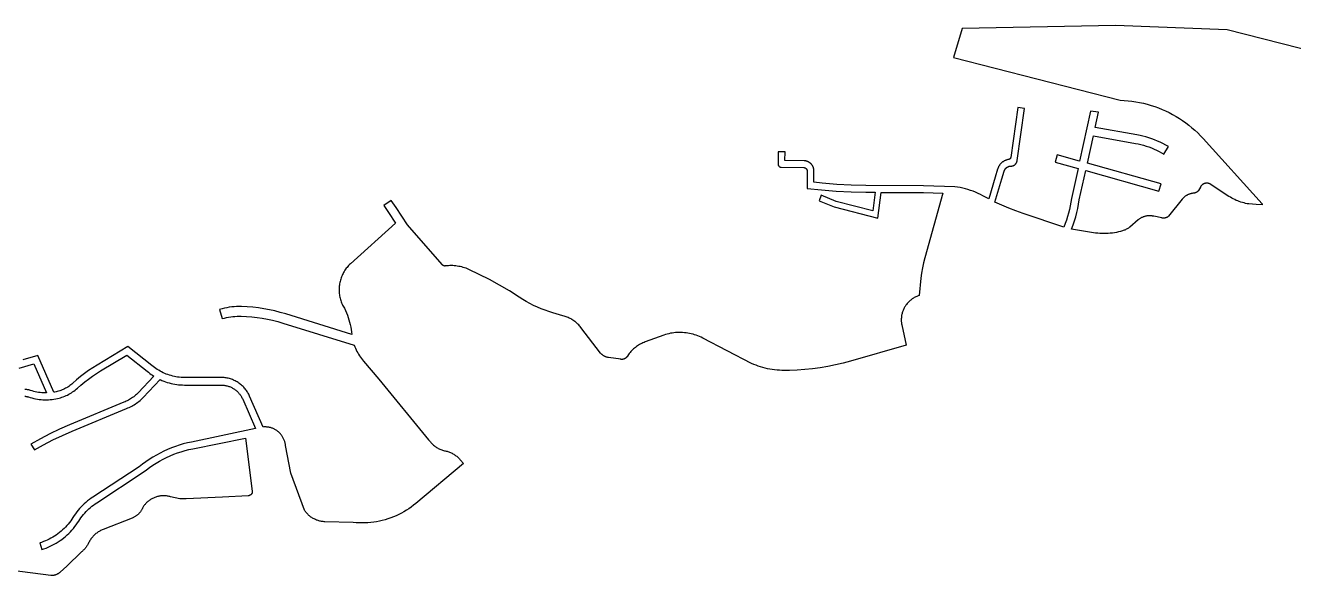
# Model space of a CAD drawing. Header units: millimetres. Extents: x 676447 to 689606, y 7455628 to 7463967.
# Drawn here: x 679232 to 679789, y 7456712 to 7456954 of the extents above; entities that cross this region are included whole.
import ezdxf

# ---------------------------------------------------------------- set-up
doc = ezdxf.new("R2010")
doc.units = ezdxf.units.MM
doc.header["$LTSCALE"] = 0.1
doc.header["$MEASUREMENT"] = 0
doc.layers.add('MUB_QUADRAS', color=7, linetype='Continuous')

msp = doc.modelspace()

# ---------------------------------------------------------------- linework, layer by layer
at = {"layer": 'MUB_QUADRAS', "linetype": 'Continuous'}
for points in [[(679832.15, 7456933.27), (679760.17, 7456951.65), (679711.13, 7456953.55), (679643.82, 7456952.21), (679640.04, 7456939.42), (679713.22, 7456920.66), (679714.94, 7456920.58), (679716.66, 7456920.44), (679718.37, 7456920.25), (679720.07, 7456920), (679721.76, 7456919.69), (679723.45, 7456919.33), (679725.12, 7456918.91), (679726.77, 7456918.43), (679728.41, 7456917.9), (679730.02, 7456917.31), (679731.62, 7456916.67), (679733.19, 7456915.97), (679734.74, 7456915.23), (679736.27, 7456914.43), (679737.77, 7456913.58), (679739.23, 7456912.68), (679740.67, 7456911.73), (679742.07, 7456910.73), (679743.44, 7456909.69), (679744.77, 7456908.6), (679746.07, 7456907.46), (679747.32, 7456906.29), (679748.54, 7456905.07), (679749.71, 7456903.81), (679775.54, 7456875.19), (679775.61, 7456874.77), (679773, 7456874.88), (679769.77, 7456875.13), (679769.05, 7456875.24), (679768.34, 7456875.38), (679767.63, 7456875.54), (679766.93, 7456875.72), (679766.23, 7456875.93), (679765.54, 7456876.16), (679764.86, 7456876.42), (679764.19, 7456876.7), (679763.53, 7456877), (679762.88, 7456877.33), (679762.24, 7456877.67), (679761.61, 7456878.04), (679761, 7456878.43), (679753.21, 7456883.58), (679753.13, 7456883.65), (679753.03, 7456883.71), (679752.94, 7456883.77), (679752.85, 7456883.83), (679752.75, 7456883.88), (679752.65, 7456883.93), (679752.55, 7456883.98), (679752.45, 7456884.02), (679752.34, 7456884.06), (679752.24, 7456884.09), (679752.13, 7456884.12), (679752.03, 7456884.15), (679751.92, 7456884.18), (679751.81, 7456884.2), (679751.7, 7456884.21), (679751.59, 7456884.23), (679751.48, 7456884.24), (679751.37, 7456884.24), (679751.26, 7456884.24), (679751.15, 7456884.24), (679751.04, 7456884.23), (679750.93, 7456884.22), (679750.82, 7456884.21), (679750.71, 7456884.19), (679750.6, 7456884.17), (679750.49, 7456884.15), (679750.39, 7456884.12), (679750.28, 7456884.09), (679750.18, 7456884.05), (679750.07, 7456884.01), (679749.97, 7456883.97), (679749.87, 7456883.92), (679749.77, 7456883.87), (679749.68, 7456883.82), (679749.58, 7456883.76), (679749.49, 7456883.7), (679749.4, 7456883.64), (679749.31, 7456883.57), (679749.22, 7456883.5), (679749.14, 7456883.43), (679749.06, 7456883.35), (679748.98, 7456883.28), (679748.9, 7456883.19), (679748.83, 7456883.11), (679748.76, 7456883.03), (679748.69, 7456882.94), (679748.63, 7456882.85), (679748.57, 7456882.76), (679748.51, 7456882.66), (679748.46, 7456882.56), (679747.64, 7456881.05), (679747.57, 7456880.97), (679747.5, 7456880.88), (679747.43, 7456880.8), (679747.35, 7456880.72), (679747.27, 7456880.64), (679747.18, 7456880.57), (679747.1, 7456880.5), (679747.01, 7456880.43), (679746.92, 7456880.36), (679746.83, 7456880.3), (679746.73, 7456880.24), (679746.63, 7456880.19), (679746.53, 7456880.14), (679746.43, 7456880.09), (679746.33, 7456880.04), (679746.23, 7456880), (679746.12, 7456879.96), (679746.02, 7456879.93), (679745.91, 7456879.9), (679745.8, 7456879.87), (679745.69, 7456879.85), (679745.58, 7456879.83), (679745.47, 7456879.81), (679745.36, 7456879.8), (679745.12, 7456879.78), (679744.89, 7456879.75), (679744.65, 7456879.71), (679744.42, 7456879.66), (679744.19, 7456879.6), (679743.96, 7456879.54), (679743.73, 7456879.47), (679743.51, 7456879.39), (679743.29, 7456879.3), (679743.07, 7456879.21), (679742.86, 7456879.11), (679742.64, 7456879), (679742.44, 7456878.88), (679742.23, 7456878.76), (679742.03, 7456878.63), (679741.84, 7456878.5), (679741.65, 7456878.35), (679741.46, 7456878.21), (679741.28, 7456878.05), (679741.11, 7456877.89), (679740.94, 7456877.72), (679740.77, 7456877.55), (679740.61, 7456877.37), (679740.46, 7456877.19), (679734.46, 7456869.71), (679734.37, 7456869.63), (679734.28, 7456869.56), (679734.19, 7456869.5), (679734.09, 7456869.43), (679733.99, 7456869.37), (679733.89, 7456869.31), (679733.79, 7456869.26), (679733.69, 7456869.2), (679733.58, 7456869.16), (679733.48, 7456869.11), (679733.37, 7456869.07), (679733.26, 7456869.04), (679733.15, 7456869), (679733.03, 7456868.97), (679732.92, 7456868.95), (679732.81, 7456868.93), (679732.69, 7456868.91), (679732.58, 7456868.9), (679732.46, 7456868.89), (679732.35, 7456868.88), (679732.23, 7456868.88), (679732.12, 7456868.88), (679732, 7456868.89), (679731.89, 7456868.9), (679731.77, 7456868.91), (679731.66, 7456868.93), (679731.55, 7456868.95), (679727.99, 7456869.68), (679727.74, 7456869.75), (679727.48, 7456869.8), (679727.22, 7456869.84), (679726.96, 7456869.88), (679726.7, 7456869.91), (679726.44, 7456869.92), (679726.18, 7456869.93), (679725.92, 7456869.93), (679725.66, 7456869.92), (679725.39, 7456869.9), (679725.13, 7456869.88), (679724.87, 7456869.84), (679724.62, 7456869.79), (679724.36, 7456869.74), (679724.11, 7456869.67), (679723.85, 7456869.6), (679723.61, 7456869.52), (679723.36, 7456869.43), (679723.12, 7456869.33), (679722.88, 7456869.23), (679722.64, 7456869.11), (679722.41, 7456868.99), (679722.18, 7456868.86), (679721.96, 7456868.72), (679721.75, 7456868.57), (679721.53, 7456868.42), (679721.33, 7456868.26), (679721.13, 7456868.09), (679717.45, 7456864.9), (679717.16, 7456864.7), (679716.86, 7456864.5), (679716.55, 7456864.31), (679716.24, 7456864.14), (679715.92, 7456863.97), (679715.6, 7456863.82), (679715.27, 7456863.67), (679714.94, 7456863.54), (679714.6, 7456863.42), (679714.26, 7456863.31), (679713.38, 7456863.06), (679712.49, 7456862.83), (679711.59, 7456862.64), (679710.69, 7456862.47), (679709.78, 7456862.34), (679708.87, 7456862.23), (679707.95, 7456862.16), (679707.04, 7456862.11), (679706.12, 7456862.1), (679705.2, 7456862.12), (679704.28, 7456862.16), (679703.37, 7456862.24), (679702.45, 7456862.35), (679701.55, 7456862.48), (679691.91, 7456864.1), (679692.58, 7456865.88), (679693.18, 7456867.67), (679693.72, 7456869.48), (679694.2, 7456871.31), (679694.61, 7456873.16), (679694.97, 7456875.01), (679695.25, 7456876.88), (679698.08, 7456889.74), (679730.27, 7456880.76), (679731.17, 7456883.99), (679698.8, 7456893.02), (679701.43, 7456904.97), (679719.94, 7456901.68), (679721.14, 7456901.45), (679722.33, 7456901.18), (679723.5, 7456900.87), (679724.67, 7456900.52), (679725.82, 7456900.13), (679726.96, 7456899.71), (679728.09, 7456899.24), (679729.2, 7456898.75), (679730.3, 7456898.21), (679731.37, 7456897.64), (679732.43, 7456897.04), (679734.38, 7456900.33), (679733.22, 7456900.99), (679732.03, 7456901.62), (679730.83, 7456902.21), (679729.6, 7456902.76), (679728.36, 7456903.27), (679727.1, 7456903.74), (679725.83, 7456904.17), (679724.54, 7456904.55), (679723.24, 7456904.89), (679721.93, 7456905.19), (679720.61, 7456905.45), (679702.25, 7456908.72), (679703.72, 7456915.4), (679700.25, 7456915.94), (679695.42, 7456893.96), (679685.49, 7456896.73), (679684.67, 7456893.47), (679694.7, 7456890.68), (679691.81, 7456877.49), (679691.56, 7456875.89), (679691.27, 7456874.29), (679690.93, 7456872.71), (679690.54, 7456871.13), (679690.1, 7456869.57), (679689.61, 7456868.02), (679689.08, 7456866.49), (679688.49, 7456864.98), (679670.63, 7456870.94), (679667.46, 7456872.05), (679664.34, 7456873.26), (679661.25, 7456874.57), (679658.2, 7456875.97), (679661.24, 7456886.08), (679662.24, 7456889.51), (679662.28, 7456889.61), (679662.31, 7456889.71), (679662.35, 7456889.81), (679662.39, 7456889.91), (679662.44, 7456890.01), (679662.49, 7456890.11), (679662.54, 7456890.2), (679662.6, 7456890.29), (679662.66, 7456890.38), (679662.72, 7456890.47), (679662.79, 7456890.56), (679662.85, 7456890.64), (679662.93, 7456890.72), (679663, 7456890.8), (679663.08, 7456890.88), (679663.16, 7456890.95), (679663.24, 7456891.02), (679663.32, 7456891.09), (679663.41, 7456891.16), (679663.5, 7456891.22), (679663.59, 7456891.28), (679663.68, 7456891.33), (679663.78, 7456891.38), (679663.87, 7456891.43), (679663.97, 7456891.48), (679664.07, 7456891.52), (679664.17, 7456891.56), (679664.27, 7456891.6), (679664.38, 7456891.63), (679664.48, 7456891.65), (679664.59, 7456891.68), (679664.69, 7456891.7), (679664.8, 7456891.72), (679664.91, 7456891.73), (679665.02, 7456891.74), (679665.12, 7456891.74), (679665.23, 7456891.75), (679665.33, 7456891.75), (679665.42, 7456891.75), (679665.52, 7456891.76), (679665.61, 7456891.77), (679665.7, 7456891.79), (679665.79, 7456891.8), (679665.89, 7456891.83), (679665.98, 7456891.85), (679666.07, 7456891.88), (679666.16, 7456891.91), (679666.25, 7456891.94), (679666.33, 7456891.98), (679666.42, 7456892.02), (679666.5, 7456892.06), (679666.59, 7456892.1), (679666.67, 7456892.15), (679666.75, 7456892.2), (679666.83, 7456892.26), (679666.9, 7456892.31), (679666.98, 7456892.37), (679667.05, 7456892.43), (679667.12, 7456892.49), (679667.19, 7456892.56), (679667.25, 7456892.63), (679667.31, 7456892.7), (679667.37, 7456892.77), (679667.43, 7456892.85), (679667.49, 7456892.92), (679667.54, 7456893), (679667.59, 7456893.08), (679667.64, 7456893.16), (679667.68, 7456893.25), (679667.72, 7456893.33), (679667.76, 7456893.42), (679667.8, 7456893.5), (679667.83, 7456893.59), (679667.86, 7456893.68), (679667.89, 7456893.77), (679667.91, 7456893.86), (679667.93, 7456893.96), (679667.95, 7456894.05), (679667.96, 7456894.14), (679667.97, 7456894.24), (679671.19, 7456917.07), (679668.22, 7456917.49), (679665.12, 7456895.51), (679665.12, 7456895.47), (679665.11, 7456895.44), (679665.1, 7456895.41), (679665.09, 7456895.37), (679665.08, 7456895.34), (679665.07, 7456895.31), (679665.06, 7456895.27), (679665.05, 7456895.24), (679665.03, 7456895.21), (679665.01, 7456895.18), (679665, 7456895.15), (679664.98, 7456895.12), (679664.96, 7456895.09), (679664.94, 7456895.06), (679664.92, 7456895.04), (679664.9, 7456895.01), (679664.88, 7456894.98), (679664.85, 7456894.96), (679664.83, 7456894.93), (679664.8, 7456894.91), (679664.78, 7456894.89), (679664.75, 7456894.86), (679664.72, 7456894.84), (679664.69, 7456894.82), (679664.67, 7456894.8), (679664.64, 7456894.79), (679664.61, 7456894.77), (679664.58, 7456894.75), (679664.54, 7456894.74), (679664.51, 7456894.72), (679664.48, 7456894.71), (679664.45, 7456894.7), (679664.41, 7456894.69), (679664.38, 7456894.68), (679664.35, 7456894.67), (679664.31, 7456894.66), (679664.28, 7456894.66), (679664.24, 7456894.65), (679663.86, 7456894.59), (679663.65, 7456894.54), (679663.45, 7456894.48), (679663.25, 7456894.42), (679663.06, 7456894.35), (679662.86, 7456894.27), (679662.67, 7456894.18), (679662.48, 7456894.09), (679662.3, 7456894), (679662.12, 7456893.89), (679661.94, 7456893.78), (679661.77, 7456893.67), (679661.6, 7456893.55), (679661.43, 7456893.42), (679661.27, 7456893.29), (679661.11, 7456893.15), (679660.96, 7456893), (679660.81, 7456892.86), (679660.67, 7456892.7), (679660.53, 7456892.54), (679660.4, 7456892.38), (679660.28, 7456892.21), (679660.16, 7456892.04), (679660.04, 7456891.87), (679659.94, 7456891.69), (679659.84, 7456891.51), (679659.74, 7456891.32), (679659.65, 7456891.13), (679659.57, 7456890.94), (679659.49, 7456890.74), (679659.43, 7456890.55), (679659.36, 7456890.35), (679658.37, 7456886.93), (679655.47, 7456877.32), (679652.9, 7456878.69), (679651.86, 7456879.24), (679650.79, 7456879.76), (679649.71, 7456880.24), (679648.61, 7456880.68), (679647.5, 7456881.08), (679646.37, 7456881.45), (679645.24, 7456881.78), (679644.09, 7456882.06), (679642.93, 7456882.31), (679641.77, 7456882.52), (679640.59, 7456882.69), (679626.89, 7456883.12), (679601.53, 7456883.24), (679595.12, 7456883.37), (679588.72, 7456883.71), (679582.33, 7456884.25), (679578.7, 7456884.64), (679578.7, 7456886.83), (679578.7, 7456889.64), (679578.7, 7456889.79), (679578.69, 7456889.94), (679578.68, 7456890.1), (679578.66, 7456890.25), (679578.64, 7456890.4), (679578.61, 7456890.55), (679578.57, 7456890.7), (679578.53, 7456890.84), (679578.49, 7456890.99), (679578.44, 7456891.14), (679578.39, 7456891.28), (679578.33, 7456891.42), (679578.26, 7456891.56), (679578.19, 7456891.7), (679578.12, 7456891.83), (679578.04, 7456891.96), (679577.96, 7456892.09), (679577.87, 7456892.22), (679577.78, 7456892.34), (679577.69, 7456892.46), (679577.59, 7456892.57), (679577.49, 7456892.69), (679577.38, 7456892.8), (679577.27, 7456892.9), (679577.15, 7456893), (679577.04, 7456893.1), (679576.92, 7456893.19), (679576.79, 7456893.28), (679576.66, 7456893.37), (679576.53, 7456893.45), (679576.4, 7456893.52), (679576.27, 7456893.6), (679576.13, 7456893.66), (679575.99, 7456893.72), (679575.85, 7456893.78), (679575.7, 7456893.83), (679575.56, 7456893.88), (679575.41, 7456893.92), (679575.26, 7456893.96), (679575.11, 7456893.99), (679574.96, 7456894.02), (679574.81, 7456894.04), (679574.66, 7456894.05), (679574.51, 7456894.06), (679574.35, 7456894.07), (679565.96, 7456894.22), (679566, 7456897.94), (679563, 7456897.95), (679562.94, 7456892.81), (679562.94, 7456892.76), (679562.94, 7456892.71), (679562.94, 7456892.66), (679562.94, 7456892.61), (679562.94, 7456892.56), (679562.94, 7456892.52), (679562.95, 7456892.47), (679562.96, 7456892.42), (679562.97, 7456892.37), (679562.98, 7456892.33), (679562.99, 7456892.28), (679563, 7456892.23), (679563.02, 7456892.19), (679563.04, 7456892.14), (679563.05, 7456892.1), (679563.07, 7456892.05), (679563.1, 7456892.01), (679563.12, 7456891.97), (679563.14, 7456891.92), (679563.17, 7456891.88), (679563.2, 7456891.84), (679563.23, 7456891.8), (679563.26, 7456891.77), (679563.29, 7456891.73), (679563.32, 7456891.69), (679563.35, 7456891.66), (679563.39, 7456891.63), (679563.43, 7456891.59), (679563.46, 7456891.56), (679563.5, 7456891.53), (679563.54, 7456891.51), (679563.58, 7456891.48), (679563.62, 7456891.45), (679563.66, 7456891.43), (679563.71, 7456891.41), (679563.75, 7456891.39), (679563.8, 7456891.37), (679563.84, 7456891.35), (679563.89, 7456891.33), (679563.93, 7456891.32), (679563.98, 7456891.3), (679564.03, 7456891.29), (679564.07, 7456891.28), (679564.12, 7456891.27), (679564.17, 7456891.27), (679564.22, 7456891.26), (679564.26, 7456891.26), (679564.31, 7456891.26), (679574.3, 7456891.08), (679574.35, 7456891.07), (679574.4, 7456891.07), (679574.45, 7456891.07), (679574.49, 7456891.06), (679574.54, 7456891.05), (679574.59, 7456891.04), (679574.64, 7456891.03), (679574.69, 7456891.01), (679574.73, 7456891), (679574.78, 7456890.98), (679574.83, 7456890.96), (679574.87, 7456890.94), (679574.92, 7456890.92), (679574.96, 7456890.9), (679575, 7456890.87), (679575.05, 7456890.85), (679575.09, 7456890.82), (679575.13, 7456890.79), (679575.17, 7456890.76), (679575.21, 7456890.73), (679575.24, 7456890.7), (679575.28, 7456890.66), (679575.31, 7456890.63), (679575.35, 7456890.59), (679575.38, 7456890.55), (679575.41, 7456890.51), (679575.44, 7456890.47), (679575.47, 7456890.43), (679575.49, 7456890.39), (679575.52, 7456890.35), (679575.54, 7456890.31), (679575.57, 7456890.26), (679575.59, 7456890.22), (679575.61, 7456890.17), (679575.62, 7456890.12), (679575.64, 7456890.08), (679575.65, 7456890.03), (679575.67, 7456889.98), (679575.68, 7456889.93), (679575.69, 7456889.88), (679575.69, 7456889.84), (679575.7, 7456889.79), (679575.7, 7456889.74), (679575.71, 7456889.69), (679575.71, 7456889.64), (679575.71, 7456886.83), (679575.71, 7456881.94), (679582.02, 7456881.27), (679588.51, 7456880.72), (679595, 7456880.38), (679601.51, 7456880.25), (679605.64, 7456880.23), (679604.64, 7456872.1), (679588.43, 7456876.22), (679581.82, 7456878.98), (679581, 7456876.54), (679587.61, 7456873.78), (679606.83, 7456868.89), (679608.22, 7456880.21), (679626.83, 7456880.12), (679635.28, 7456879.86), (679627.43, 7456851.38), (679626.87, 7456849.19), (679626.38, 7456846.99), (679625.96, 7456844.77), (679625.62, 7456842.54), (679624.9, 7456834.85), (679624.54, 7456834.73), (679624.18, 7456834.6), (679623.83, 7456834.46), (679623.48, 7456834.31), (679623.14, 7456834.14), (679622.8, 7456833.97), (679622.47, 7456833.78), (679622.15, 7456833.58), (679621.83, 7456833.37), (679621.52, 7456833.15), (679621.22, 7456832.92), (679620.93, 7456832.67), (679620.64, 7456832.42), (679620.37, 7456832.16), (679620.1, 7456831.89), (679619.84, 7456831.61), (679619.6, 7456831.32), (679619.36, 7456831.02), (679619.13, 7456830.72), (679618.92, 7456830.4), (679618.71, 7456830.08), (679618.52, 7456829.76), (679618.33, 7456829.42), (679618.16, 7456829.08), (679618, 7456828.74), (679617.86, 7456828.39), (679617.72, 7456828.03), (679617.6, 7456827.67), (679617.49, 7456827.31), (679617.39, 7456826.94), (679617.31, 7456826.57), (679617.23, 7456826.2), (679617.17, 7456825.82), (679617.13, 7456825.44), (679617.1, 7456825.06), (679617.08, 7456824.68), (679617.07, 7456824.3), (679617.07, 7456823.92), (679617.09, 7456823.54), (679617.13, 7456823.16), (679617.17, 7456822.79), (679617.23, 7456822.41), (679617.3, 7456822.04), (679619.16, 7456813.16), (679594.75, 7456806.07), (679591.48, 7456805.18), (679588.17, 7456804.4), (679584.85, 7456803.72), (679581.5, 7456803.16), (679578.14, 7456802.71), (679574.76, 7456802.36), (679571.37, 7456802.13), (679567.98, 7456802.02), (679564.59, 7456802.01), (679563.53, 7456802.04), (679562.48, 7456802.11), (679561.43, 7456802.21), (679560.38, 7456802.35), (679559.34, 7456802.52), (679558.3, 7456802.72), (679557.28, 7456802.96), (679556.26, 7456803.23), (679555.24, 7456803.53), (679554.24, 7456803.87), (679553.26, 7456804.24), (679552.28, 7456804.64), (679551.32, 7456805.07), (679529.86, 7456816.2), (679529.17, 7456816.55), (679528.47, 7456816.86), (679527.76, 7456817.16), (679527.04, 7456817.42), (679526.31, 7456817.67), (679525.58, 7456817.88), (679524.83, 7456818.08), (679524.08, 7456818.24), (679523.33, 7456818.38), (679522.56, 7456818.49), (679521.8, 7456818.58), (679521.03, 7456818.63), (679520.27, 7456818.67), (679519.5, 7456818.67), (679518.73, 7456818.65), (679517.96, 7456818.6), (679517.2, 7456818.52), (679516.44, 7456818.42), (679515.68, 7456818.29), (679514.93, 7456818.13), (679514.18, 7456817.95), (679513.44, 7456817.74), (679512.71, 7456817.51), (679504.62, 7456814.53), (679504.11, 7456814.33), (679503.61, 7456814.12), (679503.11, 7456813.88), (679502.62, 7456813.63), (679502.14, 7456813.37), (679501.67, 7456813.09), (679501.21, 7456812.79), (679500.76, 7456812.47), (679500.32, 7456812.14), (679499.89, 7456811.8), (679499.47, 7456811.44), (679499.07, 7456811.07), (679498.68, 7456810.68), (679498.3, 7456810.28), (679497.93, 7456809.87), (679497.58, 7456809.45), (679497.25, 7456809.01), (679496.8, 7456808.28), (679496.74, 7456808.19), (679496.69, 7456808.11), (679496.62, 7456808.02), (679496.56, 7456807.94), (679496.49, 7456807.87), (679496.42, 7456807.79), (679496.35, 7456807.72), (679496.28, 7456807.64), (679496.2, 7456807.58), (679496.12, 7456807.51), (679496.04, 7456807.45), (679495.96, 7456807.39), (679495.87, 7456807.33), (679495.79, 7456807.28), (679495.7, 7456807.22), (679495.61, 7456807.18), (679495.51, 7456807.13), (679495.42, 7456807.09), (679495.33, 7456807.05), (679495.23, 7456807.01), (679495.13, 7456806.98), (679495.03, 7456806.95), (679494.93, 7456806.93), (679494.83, 7456806.91), (679494.73, 7456806.89), (679494.63, 7456806.87), (679494.53, 7456806.86), (679494.43, 7456806.85), (679494.32, 7456806.85), (679494.22, 7456806.85), (679494.12, 7456806.85), (679494.02, 7456806.86), (679493.91, 7456806.87), (679493.81, 7456806.88), (679488.49, 7456807.65), (679488.3, 7456807.68), (679488.1, 7456807.72), (679487.91, 7456807.77), (679487.73, 7456807.82), (679487.54, 7456807.88), (679487.35, 7456807.94), (679487.17, 7456808.01), (679486.99, 7456808.09), (679486.81, 7456808.17), (679486.64, 7456808.26), (679486.47, 7456808.35), (679486.3, 7456808.46), (679486.13, 7456808.56), (679485.97, 7456808.67), (679485.82, 7456808.79), (679485.67, 7456808.92), (679485.52, 7456809.04), (679485.37, 7456809.18), (679485.23, 7456809.32), (679485.1, 7456809.46), (679484.97, 7456809.61), (679476.32, 7456820.9), (679476.02, 7456821.27), (679475.71, 7456821.63), (679475.39, 7456821.98), (679475.06, 7456822.32), (679474.71, 7456822.65), (679474.36, 7456822.97), (679473.99, 7456823.27), (679473.61, 7456823.56), (679473.23, 7456823.84), (679472.83, 7456824.11), (679472.42, 7456824.36), (679472.01, 7456824.59), (679471.59, 7456824.82), (679471.16, 7456825.02), (679470.72, 7456825.22), (679470.28, 7456825.4), (679469.83, 7456825.56), (679469.38, 7456825.7), (679468.92, 7456825.83), (679468.46, 7456825.95), (679464.06, 7456827.27), (679462.32, 7456827.82), (679460.6, 7456828.43), (679458.9, 7456829.09), (679457.22, 7456829.81), (679455.57, 7456830.58), (679453.94, 7456831.41), (679452.34, 7456832.28), (679450.77, 7456833.21), (679449.23, 7456834.19), (679444.96, 7456836.9), (679440.61, 7456839.48), (679436.17, 7456841.91), (679431.66, 7456844.2), (679427.08, 7456846.35), (679426.48, 7456846.61), (679425.87, 7456846.85), (679425.24, 7456847.06), (679424.62, 7456847.26), (679423.98, 7456847.43), (679423.34, 7456847.58), (679422.7, 7456847.71), (679422.05, 7456847.82), (679421.4, 7456847.91), (679420.74, 7456847.97), (679420.08, 7456848.01), (679419.43, 7456848.03), (679418.77, 7456848.02), (679418.11, 7456848), (679417.46, 7456847.95), (679416.8, 7456847.87), (679416.75, 7456847.87), (679416.7, 7456847.86), (679416.64, 7456847.86), (679416.59, 7456847.86), (679416.53, 7456847.86), (679416.48, 7456847.86), (679416.43, 7456847.87), (679416.38, 7456847.88), (679416.32, 7456847.88), (679416.27, 7456847.9), (679416.22, 7456847.91), (679416.17, 7456847.92), (679416.12, 7456847.94), (679416.06, 7456847.95), (679416.02, 7456847.97), (679415.97, 7456848), (679415.92, 7456848.02), (679415.87, 7456848.04), (679415.82, 7456848.07), (679415.78, 7456848.1), (679415.73, 7456848.12), (679415.69, 7456848.15), (679415.65, 7456848.19), (679415.6, 7456848.22), (679415.56, 7456848.26), (679415.52, 7456848.29), (679415.49, 7456848.33), (679415.45, 7456848.37), (679415.41, 7456848.41), (679415.38, 7456848.45), (679400.2, 7456865.94), (679395.14, 7456873.51), (679393.02, 7456876.64), (679389.72, 7456874.41), (679391.83, 7456871.29), (679394.93, 7456866.65), (679375.06, 7456848.83), (679374.68, 7456848.46), (679374.31, 7456848.07), (679373.95, 7456847.68), (679373.61, 7456847.27), (679373.28, 7456846.85), (679372.97, 7456846.41), (679372.67, 7456845.97), (679372.39, 7456845.52), (679372.12, 7456845.06), (679371.86, 7456844.59), (679371.63, 7456844.11), (679371.41, 7456843.62), (679371.21, 7456843.13), (679371.02, 7456842.63), (679370.85, 7456842.12), (679370.7, 7456841.61), (679370.57, 7456841.09), (679370.45, 7456840.57), (679370.35, 7456840.04), (679370.27, 7456839.51), (679370.21, 7456838.98), (679370.17, 7456838.45), (679370.14, 7456837.92), (679370.13, 7456837.38), (679370.14, 7456836.85), (679370.17, 7456836.32), (679370.22, 7456835.79), (679370.29, 7456835.25), (679370.37, 7456834.73), (679370.47, 7456834.2), (679370.59, 7456833.68), (679370.73, 7456833.17), (679370.88, 7456832.65), (679371.06, 7456832.15), (679371.24, 7456831.65), (679371.45, 7456831.16), (679371.67, 7456830.67), (679371.91, 7456830.19), (679372.17, 7456829.73), (679372.44, 7456829.27), (679372.91, 7456828.28), (679373.34, 7456827.29), (679373.75, 7456826.27), (679374.12, 7456825.25), (679374.45, 7456824.22), (679374.76, 7456823.17), (679375.03, 7456822.12), (679375.26, 7456821.05), (679375.46, 7456819.98), (679375.63, 7456818.91), (679375.76, 7456817.83), (679346.66, 7456826.83), (679344.3, 7456827.51), (679341.91, 7456828.12), (679339.51, 7456828.65), (679337.09, 7456829.09), (679334.65, 7456829.45), (679332.21, 7456829.73), (679329.75, 7456829.92), (679327.29, 7456830.03), (679326.21, 7456830.04), (679325.13, 7456830.02), (679324.04, 7456829.96), (679322.97, 7456829.86), (679321.89, 7456829.72), (679320.82, 7456829.55), (679319.76, 7456829.34), (679318.71, 7456829.09), (679317.66, 7456828.81), (679318.83, 7456824.76), (679319.74, 7456825), (679320.65, 7456825.22), (679321.57, 7456825.4), (679322.5, 7456825.55), (679323.43, 7456825.67), (679324.36, 7456825.75), (679325.3, 7456825.81), (679326.24, 7456825.83), (679327.17, 7456825.82), (679329.49, 7456825.71), (679331.8, 7456825.53), (679334.1, 7456825.27), (679336.4, 7456824.93), (679338.68, 7456824.51), (679340.94, 7456824.02), (679343.19, 7456823.45), (679345.42, 7456822.8), (679376.81, 7456813.09), (679377.07, 7456812.39), (679377.35, 7456811.71), (679377.65, 7456811.04), (679377.98, 7456810.37), (679378.32, 7456809.72), (679378.69, 7456809.08), (679379.09, 7456808.46), (679379.5, 7456807.85), (679379.94, 7456807.25), (679380.4, 7456806.67), (679380.87, 7456806.11), (679387.59, 7456798.18), (679409.46, 7456771.57), (679409.7, 7456771.23), (679409.95, 7456770.91), (679410.21, 7456770.59), (679410.48, 7456770.28), (679410.76, 7456769.98), (679411.05, 7456769.69), (679411.35, 7456769.41), (679411.66, 7456769.14), (679411.98, 7456768.89), (679412.3, 7456768.64), (679412.64, 7456768.41), (679412.98, 7456768.18), (679413.34, 7456767.97), (679413.7, 7456767.77), (679414.06, 7456767.59), (679414.43, 7456767.42), (679414.81, 7456767.26), (679415.19, 7456767.11), (679415.58, 7456766.98), (679415.97, 7456766.86), (679416.37, 7456766.75), (679416.77, 7456766.66), (679417.16, 7456766.57), (679417.55, 7456766.47), (679417.93, 7456766.35), (679418.31, 7456766.22), (679418.68, 7456766.08), (679419.05, 7456765.93), (679419.42, 7456765.76), (679419.78, 7456765.59), (679420.13, 7456765.4), (679420.47, 7456765.19), (679420.81, 7456764.98), (679421.14, 7456764.76), (679421.47, 7456764.52), (679421.78, 7456764.27), (679422.09, 7456764.02), (679422.39, 7456763.75), (679422.68, 7456763.48), (679422.96, 7456763.19), (679423.23, 7456762.89), (679423.49, 7456762.59), (679424.74, 7456761.06), (679403.85, 7456743.58), (679402.85, 7456742.78), (679401.83, 7456742.01), (679400.77, 7456741.27), (679399.7, 7456740.57), (679398.6, 7456739.91), (679397.47, 7456739.29), (679396.33, 7456738.71), (679395.16, 7456738.17), (679393.98, 7456737.67), (679392.78, 7456737.21), (679391.57, 7456736.8), (679390.34, 7456736.42), (679389.1, 7456736.09), (679387.85, 7456735.8), (679386.59, 7456735.56), (679385.32, 7456735.36), (679384.05, 7456735.21), (679382.77, 7456735.1), (679381.49, 7456735.03), (679380.2, 7456735.01), (679378.92, 7456735.03), (679377.64, 7456735.1), (679376.36, 7456735.21), (679363.91, 7456735.54), (679363.52, 7456735.56), (679363.14, 7456735.59), (679362.76, 7456735.63), (679362.38, 7456735.69), (679362, 7456735.76), (679361.62, 7456735.84), (679361.25, 7456735.94), (679360.88, 7456736.05), (679360.51, 7456736.17), (679360.15, 7456736.3), (679359.79, 7456736.45), (679359.44, 7456736.61), (679359.1, 7456736.78), (679358.76, 7456736.97), (679358.43, 7456737.16), (679358.1, 7456737.37), (679357.78, 7456737.59), (679357.47, 7456737.82), (679357.17, 7456738.06), (679356.88, 7456738.31), (679356.6, 7456738.57), (679356.32, 7456738.84), (679356.05, 7456739.12), (679355.8, 7456739.4), (679355.55, 7456739.7), (679355.32, 7456740.01), (679355.09, 7456740.32), (679354.88, 7456740.64), (679348.89, 7456756.81), (679346.61, 7456768.97), (679346.55, 7456769.27), (679346.51, 7456769.59), (679346.45, 7456769.9), (679346.38, 7456770.2), (679346.31, 7456770.51), (679346.22, 7456770.81), (679346.12, 7456771.11), (679346.01, 7456771.4), (679345.89, 7456771.69), (679345.76, 7456771.98), (679345.62, 7456772.26), (679345.48, 7456772.54), (679345.32, 7456772.81), (679345.15, 7456773.08), (679344.97, 7456773.34), (679344.79, 7456773.59), (679344.59, 7456773.84), (679344.39, 7456774.08), (679344.18, 7456774.31), (679343.96, 7456774.54), (679343.73, 7456774.76), (679343.5, 7456774.97), (679343.26, 7456775.17), (679343.01, 7456775.36), (679342.75, 7456775.55), (679342.49, 7456775.72), (679342.23, 7456775.89), (679341.95, 7456776.05), (679341.68, 7456776.19), (679341.39, 7456776.33), (679341.11, 7456776.46), (679340.81, 7456776.58), (679340.52, 7456776.68), (679340.22, 7456776.78), (679339.92, 7456776.87), (679339.61, 7456776.94), (679339.3, 7456777.01), (679338.99, 7456777.06), (679338.68, 7456777.11), (679338.37, 7456777.14), (679338.06, 7456777.16), (679337.74, 7456777.17), (679337.43, 7456777.17), (679337.11, 7456777.16), (679336.8, 7456777.14), (679330.81, 7456790.72), (679330.62, 7456791.14), (679330.41, 7456791.56), (679330.18, 7456791.97), (679329.95, 7456792.37), (679329.69, 7456792.77), (679329.43, 7456793.15), (679329.15, 7456793.53), (679328.86, 7456793.9), (679328.56, 7456794.25), (679328.24, 7456794.6), (679327.92, 7456794.93), (679327.58, 7456795.26), (679327.23, 7456795.57), (679326.87, 7456795.87), (679326.5, 7456796.16), (679326.12, 7456796.43), (679325.73, 7456796.69), (679325.34, 7456796.94), (679324.93, 7456797.17), (679324.52, 7456797.39), (679324.1, 7456797.6), (679323.67, 7456797.79), (679323.24, 7456797.97), (679322.8, 7456798.13), (679322.36, 7456798.28), (679321.91, 7456798.41), (679321.46, 7456798.53), (679321, 7456798.63), (679320.54, 7456798.71), (679320.08, 7456798.78), (679319.61, 7456798.84), (679319.15, 7456798.88), (679318.68, 7456798.9), (679318.21, 7456798.9), (679302.16, 7456798.9), (679301.42, 7456798.92), (679300.68, 7456798.96), (679299.94, 7456799.02), (679299.21, 7456799.11), (679298.48, 7456799.23), (679297.75, 7456799.37), (679297.03, 7456799.53), (679296.31, 7456799.72), (679295.6, 7456799.93), (679294.9, 7456800.16), (679294.21, 7456800.42), (679293.52, 7456800.7), (679292.85, 7456801), (679292.18, 7456801.33), (679291.53, 7456801.68), (679290.89, 7456802.05), (679290.26, 7456802.44), (679289.64, 7456802.85), (679289.04, 7456803.29), (679288.46, 7456803.74), (679287.89, 7456804.21), (679277.36, 7456812.49), (679263.84, 7456804.36), (679261.95, 7456803.18), (679260.1, 7456801.94), (679258.29, 7456800.64), (679256.53, 7456799.28), (679254.81, 7456797.86), (679253.14, 7456796.39), (679252.72, 7456796.02), (679252.29, 7456795.67), (679251.85, 7456795.34), (679251.39, 7456795.01), (679250.93, 7456794.71), (679250.45, 7456794.42), (679249.97, 7456794.15), (679249.47, 7456793.89), (679248.97, 7456793.65), (679248.46, 7456793.43), (679247.94, 7456793.23), (679247.42, 7456793.04), (679246.89, 7456792.88), (679246.35, 7456792.73), (679245.81, 7456792.6), (679245.31, 7456792.5), (679244.81, 7456792.41), (679237.76, 7456808.53), (679231.17, 7456806.63)], [(679232.15, 7456790.63), (679232.32, 7456790.63), (679232.49, 7456790.61), (679232.66, 7456790.6), (679232.82, 7456790.57), (679232.99, 7456790.54), (679233.15, 7456790.51), (679233.32, 7456790.47), (679233.48, 7456790.42), (679233.64, 7456790.37), (679234.41, 7456790.12), (679235.2, 7456789.9), (679235.98, 7456789.71), (679236.78, 7456789.54), (679237.58, 7456789.4), (679238.38, 7456789.29), (679239.19, 7456789.21), (679240, 7456789.15), (679240.81, 7456789.12), (679241.62, 7456789.11), (679242.44, 7456789.14), (679243.25, 7456789.19), (679244.05, 7456789.27), (679244.86, 7456789.38), (679245.66, 7456789.51), (679246.46, 7456789.67), (679247.1, 7456789.82), (679247.73, 7456790), (679248.36, 7456790.2), (679248.99, 7456790.42), (679249.6, 7456790.66), (679250.21, 7456790.92), (679250.81, 7456791.2), (679251.39, 7456791.51), (679251.97, 7456791.83), (679252.53, 7456792.17), (679253.08, 7456792.54), (679253.62, 7456792.92), (679254.15, 7456793.32), (679254.66, 7456793.74), (679255.16, 7456794.17), (679256.75, 7456795.58), (679258.4, 7456796.93), (679260.08, 7456798.23), (679261.81, 7456799.47), (679263.58, 7456800.66), (679265.39, 7456801.79), (679276.84, 7456808.68), (679285.78, 7456801.64), (679286.35, 7456801.17), (679286.94, 7456800.71), (679287.54, 7456800.27), (679288.16, 7456799.85), (679288.78, 7456799.44), (679281.92, 7456792.21), (679281.54, 7456791.82), (679281.14, 7456791.45), (679280.73, 7456791.08), (679280.32, 7456790.73), (679279.89, 7456790.4), (679279.44, 7456790.08), (679278.99, 7456789.77), (679278.53, 7456789.48), (679278.06, 7456789.21), (679277.58, 7456788.95), (679277.09, 7456788.71), (679276.6, 7456788.48), (679276.09, 7456788.27), (679275.58, 7456788.08), (679251.71, 7456778.07), (679247.38, 7456776.17), (679243.11, 7456774.14), (679238.9, 7456771.97), (679234.76, 7456769.68), (679236.26, 7456767.08), (679240.32, 7456769.33), (679244.44, 7456771.45), (679248.63, 7456773.44), (679252.87, 7456775.3), (679276.67, 7456785.28), (679277.27, 7456785.51), (679277.86, 7456785.76), (679278.44, 7456786.03), (679279.01, 7456786.31), (679279.57, 7456786.62), (679280.12, 7456786.94), (679280.67, 7456787.28), (679281.19, 7456787.64), (679281.71, 7456788.02), (679282.22, 7456788.41), (679282.71, 7456788.82), (679283.18, 7456789.25), (679283.65, 7456789.69), (679284.09, 7456790.15), (679291.51, 7456797.96), (679292.28, 7456797.62), (679293.07, 7456797.3), (679293.86, 7456797.01), (679294.66, 7456796.74), (679295.47, 7456796.5), (679296.29, 7456796.29), (679297.11, 7456796.11), (679297.94, 7456795.95), (679298.78, 7456795.82), (679299.62, 7456795.72), (679300.46, 7456795.64), (679301.3, 7456795.6), (679302.15, 7456795.58), (679318.22, 7456795.58), (679318.58, 7456795.58), (679318.93, 7456795.56), (679319.28, 7456795.53), (679319.64, 7456795.49), (679319.99, 7456795.44), (679320.34, 7456795.37), (679320.68, 7456795.3), (679321.03, 7456795.21), (679321.37, 7456795.11), (679321.7, 7456795), (679322.03, 7456794.87), (679322.36, 7456794.74), (679322.69, 7456794.59), (679323, 7456794.44), (679323.32, 7456794.27), (679323.62, 7456794.09), (679323.92, 7456793.9), (679324.22, 7456793.71), (679324.5, 7456793.5), (679324.78, 7456793.28), (679325.06, 7456793.05), (679325.32, 7456792.82), (679325.58, 7456792.57), (679325.82, 7456792.32), (679326.06, 7456792.06), (679326.29, 7456791.79), (679326.51, 7456791.51), (679326.72, 7456791.22), (679326.92, 7456790.93), (679327.12, 7456790.63), (679327.3, 7456790.33), (679327.47, 7456790.02), (679327.63, 7456789.7), (679327.77, 7456789.38), (679333.45, 7456776.5), (679305.26, 7456770.56), (679303.47, 7456770.16), (679301.7, 7456769.7), (679299.94, 7456769.19), (679298.21, 7456768.61), (679296.49, 7456767.97), (679294.8, 7456767.27), (679293.13, 7456766.51), (679291.49, 7456765.7), (679289.87, 7456764.83), (679288.29, 7456763.9), (679286.75, 7456762.92), (679285.24, 7456761.89), (679283.76, 7456760.8), (679282.32, 7456759.67), (679262.01, 7456746.4), (679261.21, 7456745.85), (679260.42, 7456745.28), (679259.65, 7456744.68), (679258.9, 7456744.06), (679258.18, 7456743.41), (679257.47, 7456742.74), (679256.79, 7456742.04), (679256.13, 7456741.32), (679255.5, 7456740.58), (679254.89, 7456739.82), (679254.31, 7456739.04), (679253.75, 7456738.24), (679253.22, 7456737.42), (679252.73, 7456736.67), (679252.22, 7456735.94), (679251.68, 7456735.22), (679251.12, 7456734.52), (679250.54, 7456733.84), (679249.93, 7456733.18), (679249.3, 7456732.55), (679248.65, 7456731.93), (679247.98, 7456731.34), (679247.28, 7456730.77), (679246.57, 7456730.22), (679245.84, 7456729.7), (679245.1, 7456729.21), (679244.34, 7456728.74), (679243.56, 7456728.29), (679242.76, 7456727.88), (679241.96, 7456727.49), (679241.14, 7456727.12), (679240.31, 7456726.79), (679239.47, 7456726.49), (679238.61, 7456726.21), (679239.49, 7456723.34), (679240.44, 7456723.65), (679241.38, 7456723.99), (679242.3, 7456724.36), (679243.22, 7456724.76), (679244.12, 7456725.2), (679245, 7456725.66), (679245.87, 7456726.16), (679246.72, 7456726.68), (679247.55, 7456727.23), (679248.36, 7456727.81), (679249.15, 7456728.42), (679249.92, 7456729.06), (679250.67, 7456729.72), (679251.4, 7456730.4), (679252.1, 7456731.11), (679252.77, 7456731.84), (679253.43, 7456732.6), (679254.05, 7456733.38), (679254.65, 7456734.18), (679255.22, 7456735), (679255.76, 7456735.83), (679256.24, 7456736.57), (679256.74, 7456737.28), (679257.26, 7456737.99), (679257.81, 7456738.67), (679258.38, 7456739.33), (679258.97, 7456739.98), (679259.58, 7456740.6), (679260.21, 7456741.2), (679260.86, 7456741.79), (679261.53, 7456742.35), (679262.22, 7456742.88), (679262.93, 7456743.4), (679263.65, 7456743.89), (679284.1, 7456757.24), (679285.46, 7456758.33), (679286.86, 7456759.36), (679288.29, 7456760.35), (679289.76, 7456761.28), (679291.26, 7456762.16), (679292.79, 7456762.99), (679294.34, 7456763.77), (679295.92, 7456764.49), (679297.53, 7456765.16), (679299.16, 7456765.76), (679300.81, 7456766.31), (679302.48, 7456766.81), (679304.16, 7456767.24), (679305.86, 7456767.61), (679329.08, 7456772.31), (679331.97, 7456748.97), (679331.98, 7456748.91), (679331.98, 7456748.85), (679331.99, 7456748.78), (679331.99, 7456748.72), (679331.98, 7456748.66), (679331.98, 7456748.6), (679331.97, 7456748.54), (679331.97, 7456748.48), (679331.96, 7456748.42), (679331.94, 7456748.35), (679331.93, 7456748.29), (679331.91, 7456748.24), (679331.89, 7456748.18), (679331.87, 7456748.12), (679331.85, 7456748.06), (679331.82, 7456748), (679331.8, 7456747.95), (679331.77, 7456747.89), (679331.74, 7456747.84), (679331.71, 7456747.79), (679331.67, 7456747.74), (679331.64, 7456747.68), (679331.6, 7456747.64), (679331.56, 7456747.59), (679331.52, 7456747.54), (679331.48, 7456747.5), (679331.43, 7456747.45), (679331.39, 7456747.41), (679331.34, 7456747.37), (679331.29, 7456747.33), (679331.24, 7456747.29), (679331.19, 7456747.26), (679331.14, 7456747.23), (679331.09, 7456747.19), (679331.03, 7456747.16), (679330.98, 7456747.14), (679330.92, 7456747.11), (679330.87, 7456747.09), (679330.81, 7456747.06), (679330.75, 7456747.04), (679330.69, 7456747.02), (679330.63, 7456747.01), (679330.57, 7456746.99), (679330.51, 7456746.98), (679330.45, 7456746.97), (679330.39, 7456746.96), (679330.33, 7456746.96), (679330.27, 7456746.95), (679330.2, 7456746.95), (679330.14, 7456746.95), (679318.85, 7456746.31), (679302.9, 7456745.58), (679302.22, 7456745.57), (679301.53, 7456745.58), (679300.84, 7456745.62), (679300.16, 7456745.67), (679299.48, 7456745.75), (679298.8, 7456745.85), (679298.12, 7456745.97), (679297.45, 7456746.12), (679296.78, 7456746.28), (679296.12, 7456746.47), (679295.77, 7456746.57), (679295.41, 7456746.66), (679295.05, 7456746.74), (679294.68, 7456746.8), (679294.32, 7456746.85), (679293.95, 7456746.89), (679293.58, 7456746.92), (679293.21, 7456746.93), (679292.84, 7456746.93), (679292.47, 7456746.92), (679292.1, 7456746.9), (679291.74, 7456746.86), (679291.37, 7456746.81), (679291.01, 7456746.75), (679290.64, 7456746.67), (679290.29, 7456746.58), (679289.93, 7456746.48), (679289.58, 7456746.37), (679289.23, 7456746.25), (679288.89, 7456746.11), (679288.55, 7456745.96), (679288.21, 7456745.8), (679287.89, 7456745.63), (679287.56, 7456745.45), (679287.25, 7456745.26), (679286.94, 7456745.05), (679286.66, 7456744.85), (679286.38, 7456744.64), (679286.11, 7456744.41), (679285.85, 7456744.18), (679285.59, 7456743.94), (679285.34, 7456743.69), (679285.11, 7456743.44), (679284.88, 7456743.17), (679284.66, 7456742.9), (679284.45, 7456742.62), (679284.25, 7456742.33), (679284.06, 7456742.04), (679283.88, 7456741.73), (679283.71, 7456741.43), (679283.55, 7456741.12), (679283.43, 7456740.88), (679283.3, 7456740.64), (679283.16, 7456740.41), (679283.02, 7456740.18), (679282.86, 7456739.96), (679282.7, 7456739.74), (679282.53, 7456739.53), (679282.36, 7456739.33), (679282.18, 7456739.13), (679281.99, 7456738.93), (679281.79, 7456738.75), (679281.59, 7456738.57), (679281.38, 7456738.39), (679281.17, 7456738.23), (679280.95, 7456738.07), (679280.73, 7456737.92), (679280.5, 7456737.78), (679280.27, 7456737.64), (679280.03, 7456737.51), (679279.79, 7456737.4), (679279.54, 7456737.28), (679279.29, 7456737.18), (679266.48, 7456732.15), (679266.1, 7456731.99), (679265.73, 7456731.83), (679265.37, 7456731.65), (679265.01, 7456731.45), (679264.66, 7456731.25), (679264.32, 7456731.04), (679263.98, 7456730.81), (679263.66, 7456730.57), (679263.34, 7456730.32), (679263.03, 7456730.06), (679262.73, 7456729.79), (679262.43, 7456729.51), (679262.15, 7456729.22), (679261.88, 7456728.92), (679261.62, 7456728.61), (679261.37, 7456728.29), (679261.13, 7456727.96), (679260.9, 7456727.63), (679260.68, 7456727.29), (679260.47, 7456726.94), (679260.28, 7456726.58), (679260.1, 7456726.22), (679259.94, 7456725.89), (679259.76, 7456725.57), (679259.58, 7456725.26), (679259.38, 7456724.95), (679259.18, 7456724.65), (679258.97, 7456724.36), (679258.74, 7456724.07), (679258.51, 7456723.79), (679258.27, 7456723.52), (679258.02, 7456723.25), (679257.76, 7456723), (679257.49, 7456722.75), (679257.21, 7456722.51), (679256.93, 7456722.29), (679250.48, 7456716.05), (679247.59, 7456713.4), (679247.45, 7456713.27), (679247.29, 7456713.15), (679247.14, 7456713.03), (679246.98, 7456712.91), (679246.81, 7456712.8), (679246.65, 7456712.7), (679246.47, 7456712.6), (679246.3, 7456712.5), (679246.12, 7456712.42), (679245.94, 7456712.34), (679245.76, 7456712.26), (679245.57, 7456712.19), (679245.39, 7456712.13), (679245.2, 7456712.08), (679245.01, 7456712.03), (679244.81, 7456711.99), (679244.62, 7456711.95), (679244.42, 7456711.92), (679244.23, 7456711.9), (679244.03, 7456711.88), (679243.83, 7456711.87), (679243.64, 7456711.87), (679243.44, 7456711.87), (679226.5, 7456714.06)], [(679229.6, 7456803.05), (679236.07, 7456804.92), (679241.67, 7456792.11), (679240.95, 7456792.11), (679240.23, 7456792.14), (679239.51, 7456792.19), (679238.8, 7456792.26), (679238.09, 7456792.36), (679237.38, 7456792.48), (679236.68, 7456792.63), (679235.98, 7456792.8), (679235.29, 7456793), (679234.6, 7456793.21), (679234.34, 7456793.3), (679234.07, 7456793.37), (679233.8, 7456793.44), (679233.52, 7456793.5), (679233.25, 7456793.54), (679232.97, 7456793.58), (679232.69, 7456793.61), (679232.42, 7456793.62), (679232.14, 7456793.63)]]:
    msp.add_lwpolyline(points, dxfattribs=at)

doc.saveas('drawing.dxf')
